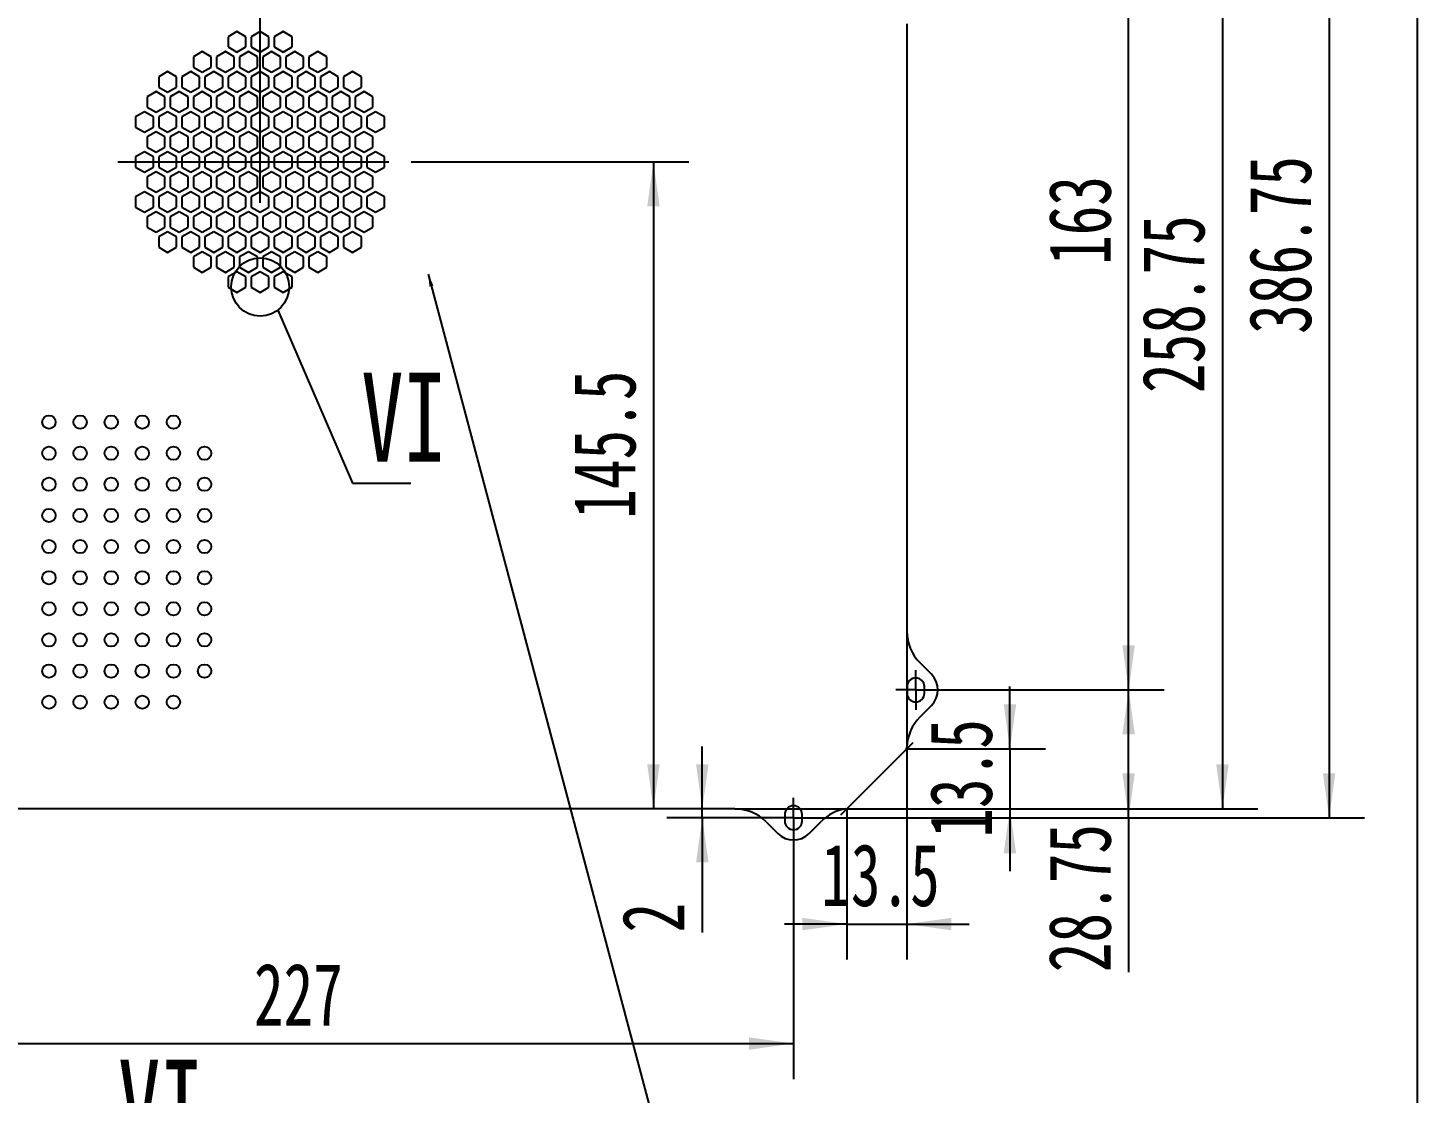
# Model space of a CAD drawing. Extents: x 10 to 515, y -34 to 231.
# Drawn here: x 213 to 291.2, y 59.5 to 119.4 of the extents above; entities that cross this region are included whole.
import ezdxf

# ---------------------------------------------------------------- set-up
doc = ezdxf.new("R2010")
doc.units = 0
doc.header["$PDSIZE"] = -1
doc.linetypes.add('SLD-CENTER', pattern=[19.05, 15.24, -1.27, 1.27, -1.27])
doc.linetypes.add('SLD-SOLID', pattern=[0])
doc.layers.get('0').update_dxf_attribs({"linetype": 'CONTINUOUS'})
for name, color, linetype in [('FORMAT', 7, 'SLD-SOLID'), ('细实线层', 7, 'SLD-SOLID'), ('轮廓实线层', 7, 'SLD-SOLID')]:
    doc.layers.add(name, color=color, linetype=linetype)
doc.styles.add('SLDTEXTSTYLE1', font='TXT', dxfattribs={"width": 0.7})
doc.styles.add('SLDTEXTSTYLE27', font='TXT', dxfattribs={"width": 0.62})
doc.dimstyles.new('SLDDIMSTYLE1', dxfattribs={"dimtxt": 3.5, "dimasz": 2.5, "dimexe": 0, "dimexo": 0.0625, "dimgap": 0.875, "dimtad": 2, "dimlfac": 4, "dimrnd": 1e-09, "dimzin": 12, "dimtxsty": 'SLDTEXTSTYLE1', "dimsah": 1, "dimcen": 0.09, "dimazin": 3, "dimtfac": 1, "dimtmove": 0, "dimatfit": 3, "dimtolj": 1, "dimtzin": 12})
doc.dimstyles.new('SLDDIMSTYLE2', dxfattribs={"dimtxt": 0.18, "dimasz": 2.5, "dimexe": 0, "dimexo": 0.0625, "dimgap": 0, "dimtad": 0, "dimtih": 1, "dimtoh": 1, "dimdec": 0, "dimrnd": 1e-09, "dimzin": 0, "dimtxsty": 'STANDARD', "dimblk1": 'NONE', "dimblk2": 'NONE', "dimsah": 1, "dimcen": 0.09, "dimazin": 3, "dimtfac": 2.5, "dimtdec": 0, "dimtofl": 0, "dimtmove": 0, "dimatfit": 3, "dimtolj": 1, "dimtzin": 0})
doc.dimstyles.new('SLDDIMSTYLE3', dxfattribs={"dimtxt": 3.5, "dimasz": 2.5, "dimexe": 0, "dimexo": 0.0625, "dimgap": 0.875, "dimtad": 2, "dimlfac": 4, "dimrnd": 1e-09, "dimzin": 12, "dimtxsty": 'SLDTEXTSTYLE1', "dimsah": 1, "dimcen": 0.09, "dimazin": 3, "dimtfac": 1, "dimtofl": 0, "dimtmove": 0, "dimatfit": 3, "dimtolj": 1, "dimtzin": 12})
doc.dimstyles.new('SLDDIMSTYLE6', dxfattribs={"dimtxt": 0.18, "dimasz": 0.7, "dimexe": 0, "dimexo": 0.0625, "dimgap": 0, "dimtad": 0, "dimtih": 1, "dimtoh": 1, "dimdec": 0, "dimrnd": 1e-09, "dimzin": 0, "dimtxsty": 'STANDARD', "dimblk1": 'DOT', "dimblk2": 'DOT', "dimsah": 1, "dimcen": 0.09, "dimazin": 3, "dimtfac": 0.7, "dimtdec": 0, "dimtofl": 0, "dimtmove": 0, "dimatfit": 3, "dimtolj": 1, "dimtzin": 0})

# ---------------------------------------------------------------- blocks, each defined once
blk = doc.blocks.new('_D_1')
at = {"layer": 'FORMAT'}
for p, q in [((268.278, 78.894), (268.278, 82.394)), ((262.48, 78.894), (270.278, 78.894)), ((268.278, 78.894), (268.278, 75.519)), ((259.105, 75.519), (270.278, 75.519)), ((268.278, 75.519), (268.278, 72.019))]:
    blk.add_line(p, q, dxfattribs=at)
for points in [[(268.278, 78.894), (268.628, 81.394), (267.928, 81.394)], [(268.278, 75.519), (267.928, 73.019), (268.628, 73.019)]]:
    blk.add_solid(points, dxfattribs=at)
at = {"layer": 'FORMAT', "insert": (263.766, 73.899), "char_height": 3.5, "attachment_point": 1, "rotation": 90, "style": 'SLDTEXTSTYLE1'}
blk.add_mtext('13.5', dxfattribs=at)
blk = doc.blocks.new('_D_2')
at = {"layer": 'FORMAT'}
for p, q in [((262.48, 78.894), (262.48, 67.04)), ((259.105, 75.519), (259.105, 67.04)), ((259.105, 69.04), (255.605, 69.04)), ((259.105, 69.04), (262.48, 69.04)), ((262.48, 69.04), (265.98, 69.04))]:
    blk.add_line(p, q, dxfattribs=at)
for points in [[(259.105, 69.04), (256.605, 69.39), (256.605, 68.69)], [(262.48, 69.04), (264.98, 68.69), (264.98, 69.39)]]:
    blk.add_solid(points, dxfattribs=at)
at = {"layer": 'FORMAT', "insert": (257.666, 73.552), "char_height": 3.5, "attachment_point": 1, "style": 'SLDTEXTSTYLE1'}
blk.add_mtext('13.5', dxfattribs=at)
blk = doc.blocks.new('_D_5')
at = {"layer": 'FORMAT'}
for p, q in [((235.109, 111.894), (250.228, 111.894)), ((248.228, 111.894), (248.228, 75.519))]:
    blk.add_line(p, q, dxfattribs=at)
for points in [[(248.228, 111.894), (247.878, 109.394), (248.578, 109.394)], [(248.228, 75.519), (248.578, 78.019), (247.878, 78.019)]]:
    blk.add_solid(points, dxfattribs=at)
at = {"layer": 'FORMAT', "insert": (243.716, 91.832), "char_height": 3.5, "attachment_point": 1, "rotation": 90, "style": 'SLDTEXTSTYLE1'}
blk.add_mtext('145.5', dxfattribs=at)
blk = doc.blocks.new('_D_10')
at = {"layer": 'FORMAT'}
for p, q in [((262.917, 140.207), (282.23, 140.207)), ((280.23, 140.207), (280.23, 75.519)), ((252.802, 75.519), (282.23, 75.519))]:
    blk.add_line(p, q, dxfattribs=at)
for points in [[(280.23, 140.207), (279.88, 137.707), (280.58, 137.707)], [(280.23, 75.519), (280.58, 78.019), (279.88, 78.019)]]:
    blk.add_solid(points, dxfattribs=at)
at = {"layer": 'FORMAT', "insert": (275.718, 98.903), "char_height": 3.5, "attachment_point": 1, "rotation": 90, "style": 'SLDTEXTSTYLE1'}
blk.add_mtext('258.75', dxfattribs=at)
blk = doc.blocks.new('_D_11')
at = {"layer": 'FORMAT'}
for p, q in [((250.975, 75.519), (250.975, 79.019)), ((250.975, 75.019), (250.975, 75.519)), ((254.992, 75.019), (248.975, 75.019)), ((250.975, 75.019), (250.975, 68.569))]:
    blk.add_line(p, q, dxfattribs=at)
for points in [[(250.975, 75.519), (251.325, 78.019), (250.625, 78.019)], [(250.975, 75.019), (250.625, 72.519), (251.325, 72.519)]]:
    blk.add_solid(points, dxfattribs=at)
at = {"layer": 'FORMAT', "insert": (246.464, 68.569), "char_height": 3.5, "attachment_point": 1, "rotation": 90, "style": 'SLDTEXTSTYLE1'}
blk.add_mtext('2', dxfattribs=at)
blk = doc.blocks.new('_D_12')
at = {"layer": 'FORMAT'}
for p, q in [((264.092, 82.207), (276.955, 82.207)), ((274.955, 75.019), (274.955, 82.207)), ((257.217, 75.019), (276.955, 75.019)), ((274.955, 75.019), (274.955, 66.332))]:
    blk.add_line(p, q, dxfattribs=at)
for points in [[(274.955, 82.207), (274.605, 79.707), (275.305, 79.707)], [(274.955, 75.019), (275.305, 77.519), (274.605, 77.519)]]:
    blk.add_solid(points, dxfattribs=at)
at = {"layer": 'FORMAT', "insert": (270.444, 66.332), "char_height": 3.5, "attachment_point": 1, "rotation": 90, "style": 'SLDTEXTSTYLE1'}
blk.add_mtext('28.75', dxfattribs=at)
blk = doc.blocks.new('_D_13')
at = {"layer": 'FORMAT'}
for p, q in [((264.092, 122.957), (276.955, 122.957)), ((274.955, 82.207), (274.955, 122.957)), ((264.092, 82.207), (276.955, 82.207))]:
    blk.add_line(p, q, dxfattribs=at)
for points in [[(274.955, 122.957), (274.605, 120.457), (275.305, 120.457)], [(274.955, 82.207), (275.305, 84.707), (274.605, 84.707)]]:
    blk.add_solid(points, dxfattribs=at)
at = {"layer": 'FORMAT', "insert": (270.444, 106.105), "char_height": 3.5, "attachment_point": 1, "rotation": 90, "style": 'SLDTEXTSTYLE1'}
blk.add_mtext('163', dxfattribs=at)
blk = doc.blocks.new('_D_15')
at = {"layer": 'FORMAT'}
for p, q in [((255.092, 171.707), (288.23, 171.707)), ((286.23, 171.707), (286.23, 75.019)), ((257.217, 75.019), (288.23, 75.019))]:
    blk.add_line(p, q, dxfattribs=at)
for points in [[(286.23, 171.707), (285.88, 169.207), (286.58, 169.207)], [(286.23, 75.019), (286.58, 77.519), (285.88, 77.519)]]:
    blk.add_solid(points, dxfattribs=at)
at = {"layer": 'FORMAT', "insert": (281.718, 102.228), "char_height": 3.5, "attachment_point": 1, "rotation": 90, "style": 'SLDTEXTSTYLE1'}
blk.add_mtext('386.75', dxfattribs=at)
blk = doc.blocks.new('_D_21')
at = {"layer": 'FORMAT'}
for p, q in [((199.355, 73.907), (199.355, 60.323)), ((256.105, 73.907), (256.105, 60.323)), ((199.355, 62.323), (256.105, 62.323))]:
    blk.add_line(p, q, dxfattribs=at)
for points in [[(199.355, 62.323), (201.855, 61.973), (201.855, 62.673)], [(256.105, 62.323), (253.605, 62.673), (253.605, 61.973)]]:
    blk.add_solid(points, dxfattribs=at)
at = {"layer": 'FORMAT', "insert": (225.76, 66.834), "char_height": 3.5, "attachment_point": 1, "style": 'SLDTEXTSTYLE1'}
blk.add_mtext('227', dxfattribs=at)
blk = doc.blocks.new('_D_23')
at = {"layer": 'FORMAT'}
for p, q in [((192.98, 119.653), (192.98, 122.863)), ((226.105, 111.317), (226.105, 122.863)), ((192.98, 120.863), (226.105, 120.863))]:
    blk.add_line(p, q, dxfattribs=at)
for points in [[(192.98, 120.863), (195.48, 120.513), (195.48, 121.213)], [(226.105, 120.863), (223.605, 121.213), (223.605, 120.513)]]:
    blk.add_solid(points, dxfattribs=at)
at = {"layer": 'FORMAT', "insert": (205.649, 125.375), "char_height": 3.5, "attachment_point": 1, "style": 'SLDTEXTSTYLE1'}
blk.add_mtext('132.5', dxfattribs=at)
blk = doc.blocks.new('_DOT')
at = {"color": 0, "linetype": 'BYBLOCK'}
blk.add_line((-0.5, 0), (-1, 0), dxfattribs=at)
at = {"color": 0, "linetype": 'BYBLOCK', "const_width": 0.5}
blk.add_lwpolyline([(-0.25, 0, 1), (0.25, 0, 1)], format="xyb", close=True, dxfattribs=at)
blk = doc.blocks.new('SW_CENTERMARKSYMBOL_2')
at = {"layer": 'FORMAT', "color": 0}
for p, q in [((0, 0.625), (0, 1.1125)), ((-0.625, 0), (-1.1125, 0)), ((0, 0), (-0.625, 0)), ((0, 0), (0, 0.625)), ((0, 0), (0, -0.625)), ((0, 0), (0.625, 0)), ((0.625, 0), (1.1125, 0)), ((0, -0.625), (0, -1.1125))]:
    blk.add_line(p, q, dxfattribs=at)
blk = doc.blocks.new('SW_CENTERMARKSYMBOL_3')
at = {"layer": 'FORMAT', "color": 0}
for p, q in [((0, 0.625), (0, 1.1125)), ((-0.625, 0), (-1.1125, 0)), ((0, 0), (-0.625, 0)), ((0, 0), (0, 0.625)), ((0, 0), (0, -0.625)), ((0, 0), (0.625, 0)), ((0.625, 0), (1.1125, 0)), ((0, -0.625), (0, -1.1125))]:
    blk.add_line(p, q, dxfattribs=at)
blk = doc.blocks.new('_NONE')
blk = doc.blocks.new('SW_NOTE_0_22')
at = {"layer": 'FORMAT', "color": 0}
blk.add_line((-4.073, -1.222), (6.885, -1.222), dxfattribs=at)
at = {"layer": 'FORMAT', "color": 0, "char_height": 5, "attachment_point": 2}
for s, insert, style in [('VI', (3.203, 6.445), 'SLDTEXTSTYLE1'), ('1 : 1', (2.49, -2.221), 'SLDTEXTSTYLE27')]:
    blk.add_mtext(s, dxfattribs=dict(at, insert=insert, style=style))

msp = doc.modelspace()

# ---------------------------------------------------------------- linework, layer by layer
at = {"color": 7, "linetype": 'SLD-SOLID'}
for p, q in [((262.479901, 119.653422), (262.479901, 85.510024)), ((224.804901, 119.226572), (224.304901, 118.937897)), ((224.304901, 118.937897), (224.304901, 118.360546)), ((225.304901, 118.937897), (224.804901, 119.226572)), ((225.304901, 118.360546), (225.304901, 118.937897)), ((226.104901, 119.226572), (225.604901, 118.937897)), ((225.604901, 118.937897), (225.604901, 118.360546)), ((226.604901, 118.937897), (226.104901, 119.226572)), ((226.604901, 118.360546), (226.604901, 118.937897)), ((227.404901, 119.226572), (226.904901, 118.937897)), ((226.904901, 118.937897), (226.904901, 118.360546)), ((227.904901, 118.937897), (227.404901, 119.226572)), ((227.904901, 118.360546), (227.904901, 118.937897)), ((222.854901, 118.100739), (222.354901, 117.812063)), ((223.354901, 117.812063), (222.854901, 118.100739)), ((224.154901, 118.100739), (223.654901, 117.812063)), ((224.654901, 117.812063), (224.154901, 118.100739)), ((224.304901, 118.360546), (224.804901, 118.071871)), ((224.804901, 118.071871), (225.304901, 118.360546)), ((225.454901, 118.100739), (224.954901, 117.812063)), ((225.954901, 117.812063), (225.454901, 118.100739)), ((225.604901, 118.360546), (226.104901, 118.071871)), ((226.104901, 118.071871), (226.604901, 118.360546)), ((226.754901, 118.100739), (226.254901, 117.812063)), ((227.254901, 117.812063), (226.754901, 118.100739)), ((226.904901, 118.360546), (227.404901, 118.071871)), ((227.404901, 118.071871), (227.904901, 118.360546)), ((228.054901, 118.100739), (227.554901, 117.812063)), ((228.554901, 117.812063), (228.054901, 118.100739)), ((229.354901, 118.100739), (228.854901, 117.812063)), ((229.854901, 117.812063), (229.354901, 118.100739)), ((222.354901, 117.812063), (222.354901, 117.234713)), ((222.354901, 117.234713), (222.854901, 116.946038)), ((222.854901, 116.946038), (223.354901, 117.234713)), ((223.354901, 117.234713), (223.354901, 117.812063)), ((223.654901, 117.812063), (223.654901, 117.234713)), ((223.654901, 117.234713), (224.154901, 116.946038)), ((224.154901, 116.946038), (224.654901, 117.234713)), ((224.654901, 117.234713), (224.654901, 117.812063)), ((224.954901, 117.812063), (224.954901, 117.234713)), ((224.954901, 117.234713), (225.454901, 116.946038)), ((225.454901, 116.946038), (225.954901, 117.234713)), ((225.954901, 117.234713), (225.954901, 117.812063)), ((226.254901, 117.812063), (226.254901, 117.234713)), ((226.254901, 117.234713), (226.754901, 116.946038)), ((226.754901, 116.946038), (227.254901, 117.234713)), ((227.254901, 117.234713), (227.254901, 117.812063)), ((227.554901, 117.812063), (227.554901, 117.234713)), ((227.554901, 117.234713), (228.054901, 116.946038)), ((228.054901, 116.946038), (228.554901, 117.234713)), ((228.554901, 117.234713), (228.554901, 117.812063)), ((228.854901, 117.812063), (228.854901, 117.234713)), ((228.854901, 117.234713), (229.354901, 116.946038)), ((229.354901, 116.946038), (229.854901, 117.234713)), ((229.854901, 117.234713), (229.854901, 117.812063)), ((220.904901, 116.974906), (220.404901, 116.68623)), ((220.404901, 116.68623), (220.404901, 116.10888)), ((221.404901, 116.68623), (220.904901, 116.974906)), ((221.404901, 116.10888), (221.404901, 116.68623)), ((222.204901, 116.974906), (221.704901, 116.68623)), ((221.704901, 116.68623), (221.704901, 116.10888)), ((222.704901, 116.68623), (222.204901, 116.974906)), ((222.704901, 116.10888), (222.704901, 116.68623)), ((223.504901, 116.974906), (223.004901, 116.68623)), ((223.004901, 116.68623), (223.004901, 116.10888)), ((224.004901, 116.68623), (223.504901, 116.974906)), ((224.004901, 116.10888), (224.004901, 116.68623)), ((224.804901, 116.974906), (224.304901, 116.68623)), ((224.304901, 116.68623), (224.304901, 116.10888)), ((225.304901, 116.68623), (224.804901, 116.974906)), ((225.304901, 116.10888), (225.304901, 116.68623)), ((226.104901, 116.974906), (225.604901, 116.68623)), ((225.604901, 116.68623), (225.604901, 116.10888)), ((226.604901, 116.68623), (226.104901, 116.974906)), ((226.604901, 116.10888), (226.604901, 116.68623)), ((227.404901, 116.974906), (226.904901, 116.68623)), ((226.904901, 116.68623), (226.904901, 116.10888)), ((227.904901, 116.68623), (227.404901, 116.974906)), ((227.904901, 116.10888), (227.904901, 116.68623)), ((228.704901, 116.974906), (228.204901, 116.68623)), ((228.204901, 116.68623), (228.204901, 116.10888)), ((229.204901, 116.68623), (228.704901, 116.974906)), ((229.204901, 116.10888), (229.204901, 116.68623)), ((230.004901, 116.974906), (229.504901, 116.68623)), ((229.504901, 116.68623), (229.504901, 116.10888)), ((230.504901, 116.68623), (230.004901, 116.974906)), ((230.504901, 116.10888), (230.504901, 116.68623)), ((231.304901, 116.974906), (230.804901, 116.68623)), ((230.804901, 116.68623), (230.804901, 116.10888)), ((231.804901, 116.68623), (231.304901, 116.974906)), ((231.804901, 116.10888), (231.804901, 116.68623)), ((220.254901, 115.849073), (219.754901, 115.560397)), ((220.754901, 115.560397), (220.254901, 115.849073)), ((220.404901, 116.10888), (220.904901, 115.820205)), ((220.904901, 115.820205), (221.404901, 116.10888)), ((221.554901, 115.849073), (221.054901, 115.560397)), ((222.054901, 115.560397), (221.554901, 115.849073)), ((221.704901, 116.10888), (222.204901, 115.820205)), ((222.204901, 115.820205), (222.704901, 116.10888)), ((222.854901, 115.849073), (222.354901, 115.560397)), ((223.354901, 115.560397), (222.854901, 115.849073)), ((223.004901, 116.10888), (223.504901, 115.820205)), ((223.504901, 115.820205), (224.004901, 116.10888)), ((224.154901, 115.849073), (223.654901, 115.560397)), ((224.654901, 115.560397), (224.154901, 115.849073)), ((224.304901, 116.10888), (224.804901, 115.820205)), ((224.804901, 115.820205), (225.304901, 116.10888)), ((225.454901, 115.849073), (224.954901, 115.560397)), ((225.954901, 115.560397), (225.454901, 115.849073)), ((225.604901, 116.10888), (226.104901, 115.820205)), ((226.104901, 115.820205), (226.604901, 116.10888)), ((226.754901, 115.849073), (226.254901, 115.560397)), ((227.254901, 115.560397), (226.754901, 115.849073)), ((226.904901, 116.10888), (227.404901, 115.820205)), ((227.404901, 115.820205), (227.904901, 116.10888)), ((228.054901, 115.849073), (227.554901, 115.560397)), ((228.554901, 115.560397), (228.054901, 115.849073)), ((228.204901, 116.10888), (228.704901, 115.820205)), ((228.704901, 115.820205), (229.204901, 116.10888)), ((229.354901, 115.849073), (228.854901, 115.560397)), ((229.854901, 115.560397), (229.354901, 115.849073)), ((229.504901, 116.10888), (230.004901, 115.820205)), ((230.004901, 115.820205), (230.504901, 116.10888)), ((230.654901, 115.849073), (230.154901, 115.560397)), ((231.154901, 115.560397), (230.654901, 115.849073)), ((230.804901, 116.10888), (231.304901, 115.820205)), ((231.304901, 115.820205), (231.804901, 116.10888)), ((231.954901, 115.849073), (231.454901, 115.560397)), ((232.454901, 115.560397), (231.954901, 115.849073)), ((219.754901, 115.560397), (219.754901, 114.983047)), ((219.754901, 114.983047), (220.254901, 114.694372)), ((220.254901, 114.694372), (220.754901, 114.983047)), ((220.754901, 114.983047), (220.754901, 115.560397)), ((221.054901, 115.560397), (221.054901, 114.983047)), ((221.054901, 114.983047), (221.554901, 114.694372)), ((221.554901, 114.694372), (222.054901, 114.983047)), ((222.054901, 114.983047), (222.054901, 115.560397)), ((222.354901, 115.560397), (222.354901, 114.983047)), ((222.354901, 114.983047), (222.854901, 114.694372)), ((222.854901, 114.694372), (223.354901, 114.983047)), ((223.354901, 114.983047), (223.354901, 115.560397)), ((223.654901, 115.560397), (223.654901, 114.983047)), ((223.654901, 114.983047), (224.154901, 114.694372)), ((224.154901, 114.694372), (224.654901, 114.983047)), ((224.654901, 114.983047), (224.654901, 115.560397)), ((224.954901, 115.560397), (224.954901, 114.983047)), ((224.954901, 114.983047), (225.454901, 114.694372)), ((225.454901, 114.694372), (225.954901, 114.983047)), ((225.954901, 114.983047), (225.954901, 115.560397)), ((226.254901, 115.560397), (226.254901, 114.983047)), ((226.254901, 114.983047), (226.754901, 114.694372)), ((226.754901, 114.694372), (227.254901, 114.983047)), ((227.254901, 114.983047), (227.254901, 115.560397)), ((227.554901, 115.560397), (227.554901, 114.983047)), ((227.554901, 114.983047), (228.054901, 114.694372)), ((228.054901, 114.694372), (228.554901, 114.983047)), ((228.554901, 114.983047), (228.554901, 115.560397)), ((228.854901, 115.560397), (228.854901, 114.983047)), ((228.854901, 114.983047), (229.354901, 114.694372)), ((229.354901, 114.694372), (229.854901, 114.983047)), ((229.854901, 114.983047), (229.854901, 115.560397)), ((230.154901, 115.560397), (230.154901, 114.983047)), ((230.154901, 114.983047), (230.654901, 114.694372)), ((230.654901, 114.694372), (231.154901, 114.983047)), ((231.154901, 114.983047), (231.154901, 115.560397)), ((231.454901, 115.560397), (231.454901, 114.983047)), ((231.454901, 114.983047), (231.954901, 114.694372)), ((231.954901, 114.694372), (232.454901, 114.983047)), ((232.454901, 114.983047), (232.454901, 115.560397)), ((219.604901, 114.72324), (219.104901, 114.434564)), ((219.104901, 114.434564), (219.104901, 113.857214)), ((220.104901, 114.434564), (219.604901, 114.72324)), ((220.104901, 113.857214), (220.104901, 114.434564)), ((220.904901, 114.72324), (220.404901, 114.434564)), ((220.404901, 114.434564), (220.404901, 113.857214)), ((221.404901, 114.434564), (220.904901, 114.72324)), ((221.404901, 113.857214), (221.404901, 114.434564)), ((222.204901, 114.72324), (221.704901, 114.434564)), ((221.704901, 114.434564), (221.704901, 113.857214)), ((222.704901, 114.434564), (222.204901, 114.72324)), ((222.704901, 113.857214), (222.704901, 114.434564)), ((223.504901, 114.72324), (223.004901, 114.434564)), ((223.004901, 114.434564), (223.004901, 113.857214)), ((224.004901, 114.434564), (223.504901, 114.72324)), ((224.004901, 113.857214), (224.004901, 114.434564)), ((224.804901, 114.72324), (224.304901, 114.434564)), ((224.304901, 114.434564), (224.304901, 113.857214)), ((225.304901, 114.434564), (224.804901, 114.72324)), ((225.304901, 113.857214), (225.304901, 114.434564)), ((226.104901, 114.72324), (225.604901, 114.434564)), ((225.604901, 114.434564), (225.604901, 113.857214)), ((226.604901, 114.434564), (226.104901, 114.72324)), ((226.604901, 113.857214), (226.604901, 114.434564)), ((227.404901, 114.72324), (226.904901, 114.434564)), ((226.904901, 114.434564), (226.904901, 113.857214)), ((227.904901, 114.434564), (227.404901, 114.72324)), ((227.904901, 113.857214), (227.904901, 114.434564)), ((228.704901, 114.72324), (228.204901, 114.434564)), ((228.204901, 114.434564), (228.204901, 113.857214)), ((229.204901, 114.434564), (228.704901, 114.72324)), ((229.204901, 113.857214), (229.204901, 114.434564)), ((230.004901, 114.72324), (229.504901, 114.434564)), ((229.504901, 114.434564), (229.504901, 113.857214)), ((230.504901, 114.434564), (230.004901, 114.72324)), ((230.504901, 113.857214), (230.504901, 114.434564)), ((231.304901, 114.72324), (230.804901, 114.434564)), ((230.804901, 114.434564), (230.804901, 113.857214)), ((231.804901, 114.434564), (231.304901, 114.72324)), ((231.804901, 113.857214), (231.804901, 114.434564)), ((232.604901, 114.72324), (232.104901, 114.434564)), ((232.104901, 114.434564), (232.104901, 113.857214)), ((233.104901, 114.434564), (232.604901, 114.72324)), ((233.104901, 113.857214), (233.104901, 114.434564)), ((219.104901, 113.857214), (219.604901, 113.568539)), ((219.604901, 113.568539), (220.104901, 113.857214)), ((220.254901, 113.597407), (219.754901, 113.308731)), ((220.754901, 113.308731), (220.254901, 113.597407)), ((220.404901, 113.857214), (220.904901, 113.568539)), ((220.904901, 113.568539), (221.404901, 113.857214)), ((221.554901, 113.597407), (221.054901, 113.308731)), ((222.054901, 113.308731), (221.554901, 113.597407)), ((221.704901, 113.857214), (222.204901, 113.568539)), ((222.204901, 113.568539), (222.704901, 113.857214)), ((222.854901, 113.597407), (222.354901, 113.308731)), ((223.354901, 113.308731), (222.854901, 113.597407)), ((223.004901, 113.857214), (223.504901, 113.568539)), ((223.504901, 113.568539), (224.004901, 113.857214)), ((224.154901, 113.597407), (223.654901, 113.308731)), ((224.654901, 113.308731), (224.154901, 113.597407)), ((224.304901, 113.857214), (224.804901, 113.568539)), ((224.804901, 113.568539), (225.304901, 113.857214)), ((225.454901, 113.597407), (224.954901, 113.308731)), ((225.954901, 113.308731), (225.454901, 113.597407)), ((225.604901, 113.857214), (226.104901, 113.568539)), ((226.104901, 113.568539), (226.604901, 113.857214)), ((226.754901, 113.597407), (226.254901, 113.308731)), ((227.254901, 113.308731), (226.754901, 113.597407)), ((226.904901, 113.857214), (227.404901, 113.568539)), ((227.404901, 113.568539), (227.904901, 113.857214)), ((228.054901, 113.597407), (227.554901, 113.308731)), ((228.554901, 113.308731), (228.054901, 113.597407)), ((228.204901, 113.857214), (228.704901, 113.568539)), ((228.704901, 113.568539), (229.204901, 113.857214)), ((229.354901, 113.597407), (228.854901, 113.308731)), ((229.854901, 113.308731), (229.354901, 113.597407)), ((229.504901, 113.857214), (230.004901, 113.568539)), ((230.004901, 113.568539), (230.504901, 113.857214)), ((230.654901, 113.597407), (230.154901, 113.308731)), ((231.154901, 113.308731), (230.654901, 113.597407)), ((230.804901, 113.857214), (231.304901, 113.568539)), ((231.304901, 113.568539), (231.804901, 113.857214)), ((231.954901, 113.597407), (231.454901, 113.308731)), ((232.454901, 113.308731), (231.954901, 113.597407)), ((232.104901, 113.857214), (232.604901, 113.568539)), ((232.604901, 113.568539), (233.104901, 113.857214)), ((219.754901, 113.308731), (219.754901, 112.731381)), ((219.754901, 112.731381), (220.254901, 112.442706)), ((220.254901, 112.442706), (220.754901, 112.731381)), ((220.754901, 112.731381), (220.754901, 113.308731)), ((221.054901, 113.308731), (221.054901, 112.731381)), ((221.054901, 112.731381), (221.554901, 112.442706)), ((221.554901, 112.442706), (222.054901, 112.731381)), ((222.054901, 112.731381), (222.054901, 113.308731)), ((222.354901, 113.308731), (222.354901, 112.731381)), ((222.354901, 112.731381), (222.854901, 112.442706)), ((222.854901, 112.442706), (223.354901, 112.731381)), ((223.354901, 112.731381), (223.354901, 113.308731)), ((223.654901, 113.308731), (223.654901, 112.731381)), ((223.654901, 112.731381), (224.154901, 112.442706)), ((224.154901, 112.442706), (224.654901, 112.731381)), ((224.654901, 112.731381), (224.654901, 113.308731)), ((224.954901, 113.308731), (224.954901, 112.731381)), ((224.954901, 112.731381), (225.454901, 112.442706)), ((225.454901, 112.442706), (225.954901, 112.731381)), ((225.954901, 112.731381), (225.954901, 113.308731)), ((226.254901, 113.308731), (226.254901, 112.731381)), ((226.254901, 112.731381), (226.754901, 112.442706)), ((226.754901, 112.442706), (227.254901, 112.731381)), ((227.254901, 112.731381), (227.254901, 113.308731)), ((227.554901, 113.308731), (227.554901, 112.731381)), ((227.554901, 112.731381), (228.054901, 112.442706)), ((228.054901, 112.442706), (228.554901, 112.731381)), ((228.554901, 112.731381), (228.554901, 113.308731)), ((228.854901, 113.308731), (228.854901, 112.731381)), ((228.854901, 112.731381), (229.354901, 112.442706)), ((229.354901, 112.442706), (229.854901, 112.731381)), ((229.854901, 112.731381), (229.854901, 113.308731)), ((230.154901, 113.308731), (230.154901, 112.731381)), ((230.154901, 112.731381), (230.654901, 112.442706)), ((230.654901, 112.442706), (231.154901, 112.731381)), ((231.154901, 112.731381), (231.154901, 113.308731)), ((231.454901, 113.308731), (231.454901, 112.731381)), ((231.454901, 112.731381), (231.954901, 112.442706)), ((231.954901, 112.442706), (232.454901, 112.731381)), ((232.454901, 112.731381), (232.454901, 113.308731)), ((219.604901, 112.471573), (219.104901, 112.182898)), ((219.104901, 112.182898), (219.104901, 111.605548)), ((220.104901, 112.182898), (219.604901, 112.471573)), ((220.104901, 111.605548), (220.104901, 112.182898)), ((220.904901, 112.471573), (220.404901, 112.182898)), ((220.404901, 112.182898), (220.404901, 111.605548)), ((221.404901, 112.182898), (220.904901, 112.471573)), ((221.404901, 111.605548), (221.404901, 112.182898)), ((222.204901, 112.471573), (221.704901, 112.182898)), ((221.704901, 112.182898), (221.704901, 111.605548)), ((222.704901, 112.182898), (222.204901, 112.471573)), ((222.704901, 111.605548), (222.704901, 112.182898)), ((223.504901, 112.471573), (223.004901, 112.182898)), ((223.004901, 112.182898), (223.004901, 111.605548)), ((224.004901, 112.182898), (223.504901, 112.471573)), ((224.004901, 111.605548), (224.004901, 112.182898)), ((224.804901, 112.471573), (224.304901, 112.182898)), ((224.304901, 112.182898), (224.304901, 111.605548)), ((225.304901, 112.182898), (224.804901, 112.471573)), ((225.304901, 111.605548), (225.304901, 112.182898)), ((226.104901, 112.471573), (225.604901, 112.182898)), ((225.604901, 112.182898), (225.604901, 111.605548)), ((226.604901, 112.182898), (226.104901, 112.471573)), ((226.604901, 111.605548), (226.604901, 112.182898)), ((227.404901, 112.471573), (226.904901, 112.182898)), ((226.904901, 112.182898), (226.904901, 111.605548)), ((227.904901, 112.182898), (227.404901, 112.471573)), ((227.904901, 111.605548), (227.904901, 112.182898)), ((228.704901, 112.471573), (228.204901, 112.182898)), ((228.204901, 112.182898), (228.204901, 111.605548)), ((229.204901, 112.182898), (228.704901, 112.471573)), ((229.204901, 111.605548), (229.204901, 112.182898)), ((230.004901, 112.471573), (229.504901, 112.182898)), ((229.504901, 112.182898), (229.504901, 111.605548)), ((230.504901, 112.182898), (230.004901, 112.471573)), ((230.504901, 111.605548), (230.504901, 112.182898)), ((231.304901, 112.471573), (230.804901, 112.182898)), ((230.804901, 112.182898), (230.804901, 111.605548)), ((231.804901, 112.182898), (231.304901, 112.471573)), ((231.804901, 111.605548), (231.804901, 112.182898)), ((232.604901, 112.471573), (232.104901, 112.182898)), ((232.104901, 112.182898), (232.104901, 111.605548)), ((233.104901, 112.182898), (232.604901, 112.471573)), ((233.104901, 111.605548), (233.104901, 112.182898)), ((219.104901, 111.605548), (219.604901, 111.316873)), ((219.604901, 111.316873), (220.104901, 111.605548)), ((220.254901, 111.34574), (219.754901, 111.057065)), ((219.754901, 111.057065), (219.754901, 110.479715)), ((220.754901, 111.057065), (220.254901, 111.34574)), ((220.404901, 111.605548), (220.904901, 111.316873)), ((220.754901, 110.479715), (220.754901, 111.057065)), ((220.904901, 111.316873), (221.404901, 111.605548)), ((221.554901, 111.34574), (221.054901, 111.057065)), ((221.054901, 111.057065), (221.054901, 110.479715)), ((222.054901, 111.057065), (221.554901, 111.34574)), ((221.704901, 111.605548), (222.204901, 111.316873)), ((222.054901, 110.479715), (222.054901, 111.057065)), ((222.204901, 111.316873), (222.704901, 111.605548)), ((222.854901, 111.34574), (222.354901, 111.057065)), ((222.354901, 111.057065), (222.354901, 110.479715)), ((223.354901, 111.057065), (222.854901, 111.34574)), ((223.004901, 111.605548), (223.504901, 111.316873)), ((223.354901, 110.479715), (223.354901, 111.057065)), ((223.504901, 111.316873), (224.004901, 111.605548)), ((224.154901, 111.34574), (223.654901, 111.057065)), ((223.654901, 111.057065), (223.654901, 110.479715)), ((224.654901, 111.057065), (224.154901, 111.34574)), ((224.304901, 111.605548), (224.804901, 111.316873)), ((224.654901, 110.479715), (224.654901, 111.057065)), ((224.804901, 111.316873), (225.304901, 111.605548)), ((225.454901, 111.34574), (224.954901, 111.057065)), ((224.954901, 111.057065), (224.954901, 110.479715)), ((225.954901, 111.057065), (225.454901, 111.34574)), ((225.604901, 111.605548), (226.104901, 111.316873)), ((225.954901, 110.479715), (225.954901, 111.057065)), ((226.104901, 111.316873), (226.604901, 111.605548)), ((226.754901, 111.34574), (226.254901, 111.057065)), ((226.254901, 111.057065), (226.254901, 110.479715)), ((227.254901, 111.057065), (226.754901, 111.34574)), ((226.904901, 111.605548), (227.404901, 111.316873)), ((227.254901, 110.479715), (227.254901, 111.057065)), ((227.404901, 111.316873), (227.904901, 111.605548)), ((228.054901, 111.34574), (227.554901, 111.057065)), ((227.554901, 111.057065), (227.554901, 110.479715)), ((228.554901, 111.057065), (228.054901, 111.34574)), ((228.204901, 111.605548), (228.704901, 111.316873)), ((228.554901, 110.479715), (228.554901, 111.057065)), ((228.704901, 111.316873), (229.204901, 111.605548)), ((229.354901, 111.34574), (228.854901, 111.057065)), ((228.854901, 111.057065), (228.854901, 110.479715)), ((229.854901, 111.057065), (229.354901, 111.34574)), ((229.504901, 111.605548), (230.004901, 111.316873)), ((229.854901, 110.479715), (229.854901, 111.057065)), ((230.004901, 111.316873), (230.504901, 111.605548)), ((230.654901, 111.34574), (230.154901, 111.057065)), ((230.154901, 111.057065), (230.154901, 110.479715)), ((231.154901, 111.057065), (230.654901, 111.34574)), ((230.804901, 111.605548), (231.304901, 111.316873)), ((231.154901, 110.479715), (231.154901, 111.057065)), ((231.304901, 111.316873), (231.804901, 111.605548)), ((231.954901, 111.34574), (231.454901, 111.057065)), ((231.454901, 111.057065), (231.454901, 110.479715)), ((232.454901, 111.057065), (231.954901, 111.34574)), ((232.104901, 111.605548), (232.604901, 111.316873)), ((232.454901, 110.479715), (232.454901, 111.057065)), ((232.604901, 111.316873), (233.104901, 111.605548)), ((219.604901, 110.219907), (219.104901, 109.931232)), ((220.104901, 109.931232), (219.604901, 110.219907)), ((219.754901, 110.479715), (220.254901, 110.19104)), ((220.254901, 110.19104), (220.754901, 110.479715)), ((220.904901, 110.219907), (220.404901, 109.931232)), ((221.404901, 109.931232), (220.904901, 110.219907)), ((221.054901, 110.479715), (221.554901, 110.19104)), ((221.554901, 110.19104), (222.054901, 110.479715)), ((222.204901, 110.219907), (221.704901, 109.931232)), ((222.704901, 109.931232), (222.204901, 110.219907)), ((222.354901, 110.479715), (222.854901, 110.19104)), ((222.854901, 110.19104), (223.354901, 110.479715)), ((223.504901, 110.219907), (223.004901, 109.931232)), ((224.004901, 109.931232), (223.504901, 110.219907)), ((223.654901, 110.479715), (224.154901, 110.19104)), ((224.154901, 110.19104), (224.654901, 110.479715)), ((224.804901, 110.219907), (224.304901, 109.931232)), ((225.304901, 109.931232), (224.804901, 110.219907)), ((224.954901, 110.479715), (225.454901, 110.19104)), ((225.454901, 110.19104), (225.954901, 110.479715)), ((226.104901, 110.219907), (225.604901, 109.931232)), ((226.604901, 109.931232), (226.104901, 110.219907)), ((226.254901, 110.479715), (226.754901, 110.19104)), ((226.754901, 110.19104), (227.254901, 110.479715)), ((227.404901, 110.219907), (226.904901, 109.931232)), ((227.904901, 109.931232), (227.404901, 110.219907)), ((227.554901, 110.479715), (228.054901, 110.19104)), ((228.054901, 110.19104), (228.554901, 110.479715)), ((228.704901, 110.219907), (228.204901, 109.931232)), ((229.204901, 109.931232), (228.704901, 110.219907)), ((228.854901, 110.479715), (229.354901, 110.19104)), ((229.354901, 110.19104), (229.854901, 110.479715)), ((230.004901, 110.219907), (229.504901, 109.931232)), ((230.504901, 109.931232), (230.004901, 110.219907)), ((230.154901, 110.479715), (230.654901, 110.19104)), ((230.654901, 110.19104), (231.154901, 110.479715)), ((231.304901, 110.219907), (230.804901, 109.931232)), ((231.804901, 109.931232), (231.304901, 110.219907)), ((231.454901, 110.479715), (231.954901, 110.19104)), ((231.954901, 110.19104), (232.454901, 110.479715)), ((232.604901, 110.219907), (232.104901, 109.931232)), ((233.104901, 109.931232), (232.604901, 110.219907)), ((219.104901, 109.931232), (219.104901, 109.353882)), ((220.104901, 109.353882), (220.104901, 109.931232)), ((220.404901, 109.931232), (220.404901, 109.353882)), ((221.404901, 109.353882), (221.404901, 109.931232)), ((221.704901, 109.931232), (221.704901, 109.353882)), ((222.704901, 109.353882), (222.704901, 109.931232)), ((223.004901, 109.931232), (223.004901, 109.353882)), ((224.004901, 109.353882), (224.004901, 109.931232)), ((224.304901, 109.931232), (224.304901, 109.353882)), ((225.304901, 109.353882), (225.304901, 109.931232)), ((225.604901, 109.931232), (225.604901, 109.353882)), ((226.604901, 109.353882), (226.604901, 109.931232)), ((226.904901, 109.931232), (226.904901, 109.353882)), ((227.904901, 109.353882), (227.904901, 109.931232)), ((228.204901, 109.931232), (228.204901, 109.353882)), ((229.204901, 109.353882), (229.204901, 109.931232)), ((229.504901, 109.931232), (229.504901, 109.353882)), ((230.504901, 109.353882), (230.504901, 109.931232)), ((230.804901, 109.931232), (230.804901, 109.353882)), ((231.804901, 109.353882), (231.804901, 109.931232)), ((232.104901, 109.931232), (232.104901, 109.353882)), ((233.104901, 109.353882), (233.104901, 109.931232)), ((219.104901, 109.353882), (219.604901, 109.065207)), ((219.604901, 109.065207), (220.104901, 109.353882)), ((220.254901, 109.094074), (219.754901, 108.805399)), ((219.754901, 108.805399), (219.754901, 108.228049)), ((220.754901, 108.805399), (220.254901, 109.094074)), ((220.404901, 109.353882), (220.904901, 109.065207)), ((220.754901, 108.228049), (220.754901, 108.805399)), ((220.904901, 109.065207), (221.404901, 109.353882)), ((221.554901, 109.094074), (221.054901, 108.805399)), ((221.054901, 108.805399), (221.054901, 108.228049)), ((222.054901, 108.805399), (221.554901, 109.094074)), ((221.704901, 109.353882), (222.204901, 109.065207)), ((222.054901, 108.228049), (222.054901, 108.805399)), ((222.204901, 109.065207), (222.704901, 109.353882)), ((222.854901, 109.094074), (222.354901, 108.805399)), ((222.354901, 108.805399), (222.354901, 108.228049)), ((223.354901, 108.805399), (222.854901, 109.094074)), ((223.004901, 109.353882), (223.504901, 109.065207)), ((223.354901, 108.228049), (223.354901, 108.805399)), ((223.504901, 109.065207), (224.004901, 109.353882)), ((224.154901, 109.094074), (223.654901, 108.805399)), ((223.654901, 108.805399), (223.654901, 108.228049)), ((224.654901, 108.805399), (224.154901, 109.094074)), ((224.304901, 109.353882), (224.804901, 109.065207)), ((224.654901, 108.228049), (224.654901, 108.805399)), ((224.804901, 109.065207), (225.304901, 109.353882)), ((225.454901, 109.094074), (224.954901, 108.805399)), ((224.954901, 108.805399), (224.954901, 108.228049)), ((225.954901, 108.805399), (225.454901, 109.094074)), ((225.604901, 109.353882), (226.104901, 109.065207)), ((225.954901, 108.228049), (225.954901, 108.805399)), ((226.104901, 109.065207), (226.604901, 109.353882)), ((226.754901, 109.094074), (226.254901, 108.805399)), ((226.254901, 108.805399), (226.254901, 108.228049)), ((227.254901, 108.805399), (226.754901, 109.094074)), ((226.904901, 109.353882), (227.404901, 109.065207)), ((227.254901, 108.228049), (227.254901, 108.805399)), ((227.404901, 109.065207), (227.904901, 109.353882)), ((228.054901, 109.094074), (227.554901, 108.805399)), ((227.554901, 108.805399), (227.554901, 108.228049)), ((228.554901, 108.805399), (228.054901, 109.094074)), ((228.204901, 109.353882), (228.704901, 109.065207)), ((228.554901, 108.228049), (228.554901, 108.805399)), ((228.704901, 109.065207), (229.204901, 109.353882)), ((229.354901, 109.094074), (228.854901, 108.805399)), ((228.854901, 108.805399), (228.854901, 108.228049)), ((229.854901, 108.805399), (229.354901, 109.094074)), ((229.504901, 109.353882), (230.004901, 109.065207)), ((229.854901, 108.228049), (229.854901, 108.805399)), ((230.004901, 109.065207), (230.504901, 109.353882)), ((230.654901, 109.094074), (230.154901, 108.805399)), ((230.154901, 108.805399), (230.154901, 108.228049)), ((231.154901, 108.805399), (230.654901, 109.094074)), ((230.804901, 109.353882), (231.304901, 109.065207)), ((231.154901, 108.228049), (231.154901, 108.805399)), ((231.304901, 109.065207), (231.804901, 109.353882)), ((231.954901, 109.094074), (231.454901, 108.805399)), ((231.454901, 108.805399), (231.454901, 108.228049)), ((232.454901, 108.805399), (231.954901, 109.094074)), ((232.104901, 109.353882), (232.604901, 109.065207)), ((232.454901, 108.228049), (232.454901, 108.805399)), ((232.604901, 109.065207), (233.104901, 109.353882)), ((219.754901, 108.228049), (220.254901, 107.939374)), ((220.254901, 107.939374), (220.754901, 108.228049)), ((220.904901, 107.968241), (220.404901, 107.679566)), ((221.404901, 107.679566), (220.904901, 107.968241)), ((221.054901, 108.228049), (221.554901, 107.939374)), ((221.554901, 107.939374), (222.054901, 108.228049)), ((222.204901, 107.968241), (221.704901, 107.679566)), ((222.704901, 107.679566), (222.204901, 107.968241)), ((222.354901, 108.228049), (222.854901, 107.939374)), ((222.854901, 107.939374), (223.354901, 108.228049)), ((223.504901, 107.968241), (223.004901, 107.679566)), ((224.004901, 107.679566), (223.504901, 107.968241)), ((223.654901, 108.228049), (224.154901, 107.939374)), ((224.154901, 107.939374), (224.654901, 108.228049)), ((224.804901, 107.968241), (224.304901, 107.679566)), ((225.304901, 107.679566), (224.804901, 107.968241)), ((224.954901, 108.228049), (225.454901, 107.939374)), ((225.454901, 107.939374), (225.954901, 108.228049)), ((226.104901, 107.968241), (225.604901, 107.679566)), ((226.604901, 107.679566), (226.104901, 107.968241)), ((226.254901, 108.228049), (226.754901, 107.939374)), ((226.754901, 107.939374), (227.254901, 108.228049)), ((227.404901, 107.968241), (226.904901, 107.679566)), ((227.904901, 107.679566), (227.404901, 107.968241)), ((227.554901, 108.228049), (228.054901, 107.939374)), ((228.054901, 107.939374), (228.554901, 108.228049)), ((228.704901, 107.968241), (228.204901, 107.679566)), ((229.204901, 107.679566), (228.704901, 107.968241)), ((228.854901, 108.228049), (229.354901, 107.939374)), ((229.354901, 107.939374), (229.854901, 108.228049)), ((230.004901, 107.968241), (229.504901, 107.679566)), ((230.504901, 107.679566), (230.004901, 107.968241)), ((230.154901, 108.228049), (230.654901, 107.939374)), ((230.654901, 107.939374), (231.154901, 108.228049)), ((231.304901, 107.968241), (230.804901, 107.679566)), ((231.804901, 107.679566), (231.304901, 107.968241)), ((231.454901, 108.228049), (231.954901, 107.939374)), ((231.954901, 107.939374), (232.454901, 108.228049)), ((220.404901, 107.679566), (220.404901, 107.102216)), ((220.404901, 107.102216), (220.904901, 106.813541)), ((220.904901, 106.813541), (221.404901, 107.102216)), ((221.404901, 107.102216), (221.404901, 107.679566)), ((221.704901, 107.679566), (221.704901, 107.102216)), ((221.704901, 107.102216), (222.204901, 106.813541)), ((222.204901, 106.813541), (222.704901, 107.102216)), ((222.704901, 107.102216), (222.704901, 107.679566)), ((223.004901, 107.679566), (223.004901, 107.102216)), ((223.004901, 107.102216), (223.504901, 106.813541)), ((223.504901, 106.813541), (224.004901, 107.102216)), ((224.004901, 107.102216), (224.004901, 107.679566)), ((224.304901, 107.679566), (224.304901, 107.102216)), ((224.304901, 107.102216), (224.804901, 106.813541)), ((224.804901, 106.813541), (225.304901, 107.102216)), ((225.304901, 107.102216), (225.304901, 107.679566)), ((225.604901, 107.679566), (225.604901, 107.102216)), ((225.604901, 107.102216), (226.104901, 106.813541)), ((226.104901, 106.813541), (226.604901, 107.102216)), ((226.604901, 107.102216), (226.604901, 107.679566)), ((226.904901, 107.679566), (226.904901, 107.102216)), ((226.904901, 107.102216), (227.404901, 106.813541)), ((227.404901, 106.813541), (227.904901, 107.102216)), ((227.904901, 107.102216), (227.904901, 107.679566)), ((228.204901, 107.679566), (228.204901, 107.102216)), ((228.204901, 107.102216), (228.704901, 106.813541)), ((228.704901, 106.813541), (229.204901, 107.102216)), ((229.204901, 107.102216), (229.204901, 107.679566)), ((229.504901, 107.679566), (229.504901, 107.102216)), ((229.504901, 107.102216), (230.004901, 106.813541)), ((230.004901, 106.813541), (230.504901, 107.102216)), ((230.504901, 107.102216), (230.504901, 107.679566)), ((230.804901, 107.679566), (230.804901, 107.102216)), ((230.804901, 107.102216), (231.304901, 106.813541)), ((231.304901, 106.813541), (231.804901, 107.102216)), ((231.804901, 107.102216), (231.804901, 107.679566)), ((222.854901, 106.842408), (222.354901, 106.553733)), ((222.354901, 106.553733), (222.354901, 105.976383)), ((223.354901, 106.553733), (222.854901, 106.842408)), ((223.354901, 105.976383), (223.354901, 106.553733)), ((224.154901, 106.842408), (223.654901, 106.553733)), ((223.654901, 106.553733), (223.654901, 105.976383)), ((224.654901, 106.553733), (224.154901, 106.842408)), ((224.654901, 105.976383), (224.654901, 106.553733)), ((225.454901, 106.842408), (224.954901, 106.553733)), ((224.954901, 106.553733), (224.954901, 105.976383)), ((225.954901, 106.553733), (225.454901, 106.842408)), ((225.954901, 105.976383), (225.954901, 106.553733)), ((226.754901, 106.842408), (226.254901, 106.553733)), ((226.254901, 106.553733), (226.254901, 105.976383)), ((227.254901, 106.553733), (226.754901, 106.842408)), ((227.254901, 105.976383), (227.254901, 106.553733)), ((228.054901, 106.842408), (227.554901, 106.553733)), ((227.554901, 106.553733), (227.554901, 105.976383)), ((228.554901, 106.553733), (228.054901, 106.842408)), ((228.554901, 105.976383), (228.554901, 106.553733)), ((229.354901, 106.842408), (228.854901, 106.553733)), ((228.854901, 106.553733), (228.854901, 105.976383)), ((229.854901, 106.553733), (229.354901, 106.842408)), ((229.854901, 105.976383), (229.854901, 106.553733)), ((222.354901, 105.976383), (222.854901, 105.687708)), ((222.854901, 105.687708), (223.354901, 105.976383)), ((223.654901, 105.976383), (224.154901, 105.687708)), ((224.154901, 105.687708), (224.654901, 105.976383)), ((224.804901, 105.716575), (224.304901, 105.4279)), ((225.304901, 105.4279), (224.804901, 105.716575)), ((224.954901, 105.976383), (225.454901, 105.687708)), ((225.454901, 105.687708), (225.954901, 105.976383)), ((226.104901, 105.716575), (225.604901, 105.4279)), ((226.604901, 105.4279), (226.104901, 105.716575)), ((226.254901, 105.976383), (226.754901, 105.687708)), ((226.754901, 105.687708), (227.254901, 105.976383)), ((227.404901, 105.716575), (226.904901, 105.4279)), ((227.904901, 105.4279), (227.404901, 105.716575)), ((227.554901, 105.976383), (228.054901, 105.687708)), ((228.054901, 105.687708), (228.554901, 105.976383)), ((228.854901, 105.976383), (229.354901, 105.687708)), ((229.354901, 105.687708), (229.854901, 105.976383)), ((224.304901, 105.4279), (224.304901, 104.85055)), ((224.304901, 104.85055), (224.804901, 104.561875)), ((224.804901, 104.561875), (225.304901, 104.85055)), ((225.304901, 104.85055), (225.304901, 105.4279)), ((225.604901, 105.4279), (225.604901, 104.85055)), ((225.604901, 104.85055), (226.104901, 104.561875)), ((226.104901, 104.561875), (226.604901, 104.85055)), ((226.604901, 104.85055), (226.604901, 105.4279)), ((226.904901, 105.4279), (226.904901, 104.85055)), ((226.904901, 104.85055), (227.404901, 104.561875)), ((227.404901, 104.561875), (227.904901, 104.85055)), ((227.904901, 104.85055), (227.904901, 105.4279)), ((263.863785, 83.090607), (263.212134, 83.742257)), ((262.492401, 82.394223), (262.492401, 82.019223)), ((263.467401, 82.019223), (263.467401, 82.394223)), ((263.210457, 80.669512), (263.863785, 81.32284)), ((259.178125, 75.592447), (262.406678, 78.821)), ((252.8016, 75.519223), (202.658202, 75.519223)), ((255.617401, 75.206723), (255.617401, 74.831723)), ((256.592401, 74.831723), (256.592401, 75.206723)), ((254.569367, 74.78699), (255.221018, 74.13534)), ((256.988785, 74.13534), (257.676307, 74.822862))]:
    msp.add_line(p, q, dxfattribs=at)
for centre in [(214.229901, 97.269223), (215.979901, 97.269223), (217.729901, 97.269223), (219.479901, 97.269223), (221.229901, 97.269223), (214.229901, 95.519223), (215.979901, 95.519223), (217.729901, 95.519223), (219.479901, 95.519223), (221.229901, 95.519223), (222.979901, 95.519223), (214.229901, 93.769223), (215.979901, 93.769223), (217.729901, 93.769223), (219.479901, 93.769223), (221.229901, 93.769223), (222.979901, 93.769223), (214.229901, 92.019223), (215.979901, 92.019223), (217.729901, 92.019223), (219.479901, 92.019223), (221.229901, 92.019223), (222.979901, 92.019223), (214.229901, 90.269223), (215.979901, 90.269223), (217.729901, 90.269223), (219.479901, 90.269223), (221.229901, 90.269223), (222.979901, 90.269223), (214.229901, 88.519223), (215.979901, 88.519223), (217.729901, 88.519223), (219.479901, 88.519223), (221.229901, 88.519223), (222.979901, 88.519223), (214.229901, 86.769223), (215.979901, 86.769223), (217.729901, 86.769223), (219.479901, 86.769223), (221.229901, 86.769223), (222.979901, 86.769223), (214.229901, 85.019223), (215.979901, 85.019223), (217.729901, 85.019223), (219.479901, 85.019223), (221.229901, 85.019223), (222.979901, 85.019223), (214.229901, 83.269223), (215.979901, 83.269223), (217.729901, 83.269223), (219.479901, 83.269223), (221.229901, 83.269223), (222.979901, 83.269223), (214.229901, 81.519223), (215.979901, 81.519223), (217.729901, 81.519223), (219.479901, 81.519223), (221.229901, 81.519223)]:
    msp.add_circle(centre, 0.375, dxfattribs=at)
for centre, radius, start, end in [((264.979901, 85.510024), 2.5, 180, 225), ((262.979901, 82.394223), 0.4875, 0, 180), ((262.979901, 82.206723), 1.25, 315, 45), ((262.979901, 82.019223), 0.4875, 180, 0), ((264.978224, 78.901745), 2.5, 135, 177.99879332), ((262.229901, 78.997777), 0.25, 315, 357.99879332), ((252.8016, 73.019223), 2.5, 45, 90), ((256.104901, 75.206723), 0.4875, 0, 180), ((259.444074, 73.055095), 2.5, 99.26443078, 135), ((259.001348, 75.769223), 0.25, 279.26443078, 315), ((256.104901, 74.831723), 0.4875, 180, 0), ((256.104901, 75.019223), 1.25, 225, 315)]:
    msp.add_arc(centre, radius, start, end, dxfattribs=at)
at = {"layer": 'FORMAT', "linetype": 'SLD-CENTER', "ltscale": 1.25}
msp.add_line((226.104901, 109.605548), (226.104901, 114.182898), dxfattribs=at)
at = {"layer": 'FORMAT', "linetype": 'SLD-CENTER'}
msp.add_line((218.100486, 111.894223), (235.109316, 111.894223), dxfattribs=at)
at = {"layer": 'FORMAT'}
for p, q in [((262.479901, 85.510024), (262.479901, 75.019223)), ((262.479901, 85.510024), (262.479901, 78.394223)), ((262.406678, 78.821), (262.833455, 79.247777)), ((252.8016, 75.519223), (262.979901, 75.519223)), ((252.8016, 75.519223), (259.604901, 75.519223)), ((259.178125, 75.592447), (258.751348, 75.16567))]:
    msp.add_line(p, q, dxfattribs=at)
msp.add_point((226.604901, 111.894223), dxfattribs=at)
at = {"layer": '细实线层'}
msp.add_circle((226.108598, 104.867754), 1.635801, dxfattribs=at)
at = {"layer": '轮廓实线层'}
msp.add_line((291.185568, 205.450845), (291.185568, 5.450845), dxfattribs=at)

# ---------------------------------------------------------------- block references
at = {"layer": 'FORMAT'}
for name, p in [('SW_CENTERMARKSYMBOL_3', (262.979901, 82.206723)), ('SW_CENTERMARKSYMBOL_2', (256.104901, 75.019223)), ('SW_NOTE_0_22', (217.295992, 54.967128))]:
    msp.add_blockref(name, p, dxfattribs=at)

# ---------------------------------------------------------------- texts
at = {"layer": '细实线层', "insert": (231.793043, 100.043379), "char_height": 5, "attachment_point": 1, "style": 'SLDTEXTSTYLE1'}
msp.add_mtext('VI', dxfattribs=at)

# ---------------------------------------------------------------- dimensions: what is measured, and where the dimension line sits
at = {"layer": 'FORMAT'}
for base, p1, p2, dimstyle, picture, middle in [((286.229901, 75.019223), (255.092401, 171.706723), (257.217401, 75.019223), 'SLDDIMSTYLE3', '_D_15', (286.229901, 106.827)), ((280.229901, 75.519223), (262.917401, 140.206723), (252.8016, 75.519223), 'SLDDIMSTYLE3', '_D_10', (280.229901, 103.503796)), ((274.955415, 122.956723), (264.092401, 82.206723), (264.092401, 122.956723), 'SLDDIMSTYLE3', '_D_13', (274.955415, 108.407004)), ((248.228153, 75.519223), (235.109316, 111.894223), (252.8016, 75.519223), 'SLDDIMSTYLE3', '_D_5', (248.228153, 95.670293)), ((268.277657, 75.519223), (262.479901, 78.894223), (259.104901, 75.519223), 'SLDDIMSTYLE1', '_D_1', (268.277657, 76.969064)), ((274.955415, 82.206723), (257.217401, 75.019223), (264.092401, 82.206723), 'SLDDIMSTYLE3', '_D_12', (274.955415, 70.164682)), ((250.975396, 75.519223), (254.992401, 75.019223), (252.8016, 75.519223), 'SLDDIMSTYLE1', '_D_11', (250.975396, 69.33734))]:
    dim = msp.add_linear_dim(base=base, p1=p1, p2=p2, angle=90, dimstyle=dimstyle, dxfattribs=at)
    dim.commit()
    dim.dimension.update_dxf_attribs({"geometry": picture, "text_midpoint": middle, "dimtype": 160})
for base, p1, p2, dimstyle, picture, middle in [((226.104901, 120.862924), (192.979901, 119.653422), (226.104901, 111.316873), 'SLDDIMSTYLE3', '_D_23', (209.486482, 120.862924)), ((262.479901, 69.040033), (259.104901, 75.519223), (262.479901, 78.894223), 'SLDDIMSTYLE1', '_D_2', (260.735648, 69.040033)), ((256.104901, 62.322749), (199.354901, 73.906723), (256.104901, 73.906723), 'SLDDIMSTYLE3', '_D_21', (228.062204, 62.322749))]:
    dim = msp.add_linear_dim(base=base, p1=p1, p2=p2, dimstyle=dimstyle, dxfattribs=at)
    dim.commit()
    dim.dimension.update_dxf_attribs({"geometry": picture, "text_midpoint": middle, "dimtype": 160})

# ---------------------------------------------------------------- leaders
msp.add_leader([(235.561903, 105.589542), (250.25188, 50.387218)], dimstyle='SLDDIMSTYLE6', dxfattribs=at)
at = {"layer": '细实线层', "has_arrowhead": 0}
msp.add_leader([(227.104116, 103.56976), (231.293043, 93.829764), (234.574375, 93.829764)], dimstyle='SLDDIMSTYLE2', dxfattribs=at)

doc.saveas('drawing.dxf')
